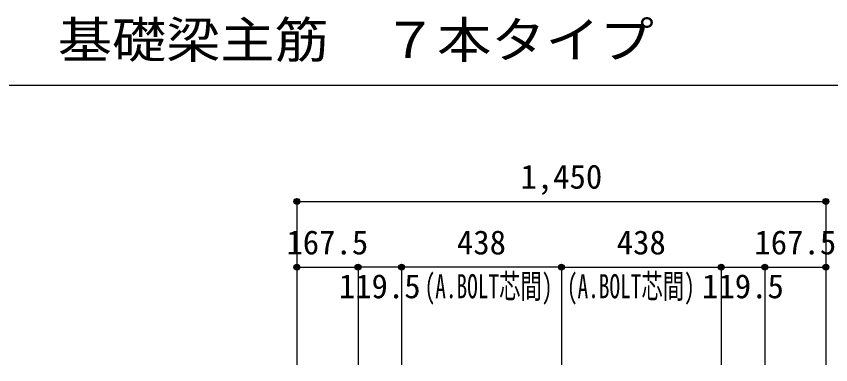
# Model space of a CAD drawing. Units: millimetres at full size, sheet at 1:30. Extents: x -5973 to 5954, y -4195 to 4201.
# Drawn here: x -942 to 1290, y -987 to -33 of the extents above; entities that cross this region are included whole.
import ezdxf
from ezdxf.enums import TextEntityAlignment as Align

# ---------------------------------------------------------------- set-up
doc = ezdxf.new("R2010")
doc.units = ezdxf.units.MM
doc.header["$LTSCALE"] = 30
doc.header["$PDMODE"] = 32
doc.header["$PDSIZE"] = 15
for name, color, linetype in [('0-7_文字', 4, 'Continuous'), ('0-D_寸法', 4, 'Continuous'), ('6-7_文字', 7, 'Continuous'), ('F-0_枠', 6, 'Continuous')]:
    doc.layers.add(name, color=color, linetype=linetype)
doc.styles.add('ＭＳ ゴシック', font='')
doc.styles.get('ＭＳ ゴシック').set_extended_font_data('MS Gothic')

msp = doc.modelspace()

# ---------------------------------------------------------------- linework, layer by layer
at = {"layer": '0-D_寸法'}
for p, q in [((-172.56, -540.12), (-172.56, -720.12)), ((-172.56, -540.12), (-172.56, -720.12)), ((-172.56, -540.12), (1277.44, -540.12)), ((-172.56, -540.12), (1277.44, -540.12)), ((1277.44, -540.12), (1277.44, -987.16)), ((-172.56, -720.12), (-172.56, -987.16)), ((-172.56, -720.12), (-5.06, -720.12)), ((-5.06, -720.12), (-5.06, -987.16)), ((114.44, -720.12), (-5.06, -720.12)), ((114.44, -720.12), (114.44, -987.16)), ((552.44, -720.12), (114.44, -720.12)), ((552.44, -720.12), (552.44, -987.16)), ((552.44, -720.12), (990.44, -720.12)), ((990.44, -720.12), (990.44, -987.16)), ((990.44, -720.12), (1109.94, -720.12)), ((1109.94, -720.12), (1109.94, -987.16)), ((1109.94, -720.12), (1277.44, -720.12))]:
    msp.add_line(p, q, dxfattribs=at)
for centre, radius in [((-172.56, -540.12), 8), ((-172.56, -540.12), 7.2), ((-172.56, -540.12), 6.4), ((-172.56, -540.12), 5.6), ((-172.56, -540.12), 4.8), ((1277.44, -540.12), 8), ((1277.44, -540.12), 7.2), ((1277.44, -540.12), 6.4), ((1277.44, -540.12), 5.6), ((1277.44, -540.12), 4.8), ((-172.56, -540.12), 4), ((-172.56, -540.12), 3.2), ((-172.56, -540.12), 2.4), ((-172.56, -540.12), 1.6), ((-172.56, -540.12), 0.8), ((1277.44, -540.12), 4), ((1277.44, -540.12), 3.2), ((1277.44, -540.12), 2.4), ((1277.44, -540.12), 1.6), ((1277.44, -540.12), 0.8), ((-172.56, -720.12), 8), ((-172.56, -720.12), 7.2), ((-172.56, -720.12), 6.4), ((-5.06, -720.12), 8), ((-5.06, -720.12), 7.2), ((-5.06, -720.12), 6.4), ((114.44, -720.12), 8), ((114.44, -720.12), 7.2), ((114.44, -720.12), 6.4), ((552.44, -720.12), 8), ((552.44, -720.12), 7.2), ((552.44, -720.12), 6.4), ((990.44, -720.12), 8), ((990.44, -720.12), 7.2), ((990.44, -720.12), 6.4), ((1109.94, -720.12), 8), ((1109.94, -720.12), 7.2), ((1109.94, -720.12), 6.4), ((1277.44, -720.12), 8), ((1277.44, -720.12), 7.2), ((1277.44, -720.12), 6.4), ((-172.56, -720.12), 5.6), ((-172.56, -720.12), 4.8), ((-172.56, -720.12), 4), ((-172.56, -720.12), 3.2), ((-172.56, -720.12), 2.4), ((-172.56, -720.12), 1.6), ((-172.56, -720.12), 0.8), ((-5.06, -720.12), 5.6), ((-5.06, -720.12), 4.8), ((-5.06, -720.12), 4), ((-5.06, -720.12), 3.2), ((-5.06, -720.12), 2.4), ((-5.06, -720.12), 1.6), ((-5.06, -720.12), 0.8), ((114.44, -720.12), 5.6), ((114.44, -720.12), 4.8), ((114.44, -720.12), 4), ((114.44, -720.12), 3.2), ((114.44, -720.12), 2.4), ((114.44, -720.12), 1.6), ((114.44, -720.12), 0.8), ((552.44, -720.12), 5.6), ((552.44, -720.12), 4.8), ((552.44, -720.12), 4), ((552.44, -720.12), 3.2), ((552.44, -720.12), 2.4), ((552.44, -720.12), 1.6), ((552.44, -720.12), 0.8), ((990.44, -720.12), 5.6), ((990.44, -720.12), 4.8), ((990.44, -720.12), 4), ((990.44, -720.12), 3.2), ((990.44, -720.12), 2.4), ((990.44, -720.12), 1.6), ((990.44, -720.12), 0.8), ((1109.94, -720.12), 5.6), ((1109.94, -720.12), 4.8), ((1109.94, -720.12), 4), ((1109.94, -720.12), 3.2), ((1109.94, -720.12), 2.4), ((1109.94, -720.12), 1.6), ((1109.94, -720.12), 0.8), ((1277.44, -720.12), 5.6), ((1277.44, -720.12), 4.8), ((1277.44, -720.12), 4), ((1277.44, -720.12), 3.2), ((1277.44, -720.12), 2.4), ((1277.44, -720.12), 1.6), ((1277.44, -720.12), 0.8)]:
    msp.add_circle(centre, radius, dxfattribs=at)
at = {"layer": '0-D_寸法', "color": 7}
for p in [(-172.56, -540.12), (-172.56, -540.12), (1277.44, -540.12), (-172.56, -720.12), (-172.56, -720.12), (-5.06, -720.12), (114.44, -720.12), (114.44, -720.12), (552.44, -720.12), (552.44, -720.12), (990.44, -720.12), (990.44, -720.12), (1109.94, -720.12), (1109.94, -720.12), (1277.44, -720.12), (1277.44, -720.12)]:
    msp.add_point(p, dxfattribs=at)
at = {"layer": 'F-0_枠', "color": 2}
msp.add_line((-5972.88, -222.05), (3723.6, -222.05), dxfattribs=at)

# ---------------------------------------------------------------- texts
at = {"layer": '0-7_文字', "style": 'ＭＳ ゴシック', "width": 0.65}
for p in [(177.44, -825.12), (567.44, -825.12)]:
    msp.add_text('(A.BOLT芯間)', height=65.98, dxfattribs=at).set_placement(p, align=Align.BOTTOM_LEFT)
at = {"layer": '0-D_寸法', "style": 'ＭＳ ゴシック'}
for s, p in [('1,450', (439.94, -525.12)), ('167.5', (-201.31, -705.12)), ('438', (265.94, -705.12)), ('438', (703.94, -705.12)), ('167.5', (1081.19, -705.12)), ('119.5', (-57.81, -825.12)), ('119.5', (937.69, -825.12))]:
    msp.add_text(s, height=65.98, dxfattribs=at).set_placement(p, align=Align.BOTTOM_LEFT)
at = {"layer": '6-7_文字', "color": 2, "style": 'ＭＳ ゴシック', "width": 1.1}
msp.add_text('\u3000\u3000基礎梁主筋\u3000７本タイプ', height=98.97, dxfattribs=at).set_placement((-1124.64, -177.05), align=Align.BOTTOM_LEFT)

doc.saveas('drawing.dxf')
